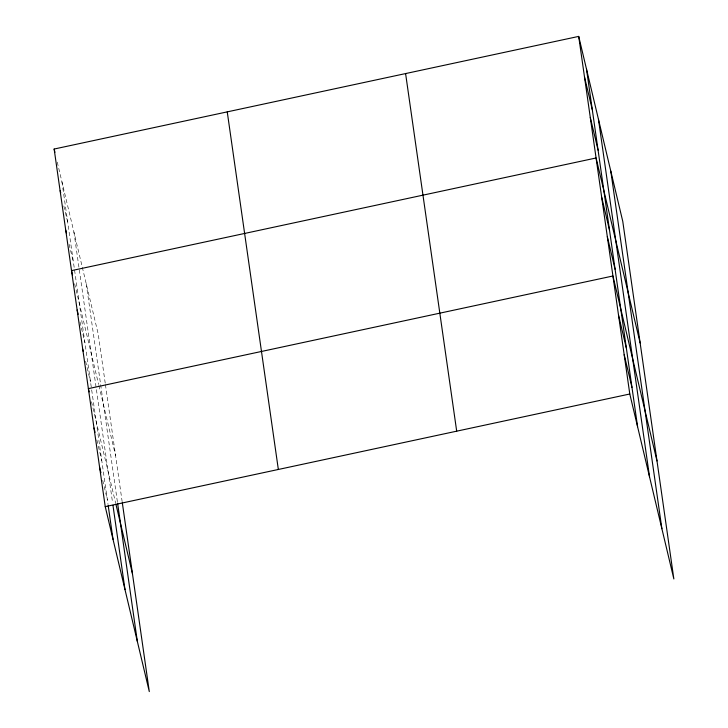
<?xml version="1.0" encoding="UTF-8"?>
<svg xmlns="http://www.w3.org/2000/svg" width="728" height="728" viewBox="0 0 728 728"><rect width="100%" height="100%" fill="white"/><g stroke="black" fill="none" stroke-linecap="round" stroke-linejoin="round"><path stroke-width="0.55" stroke-dasharray="3.64 2.73" d="M57.257 162.126L82.037 266.13M82.3 267.231L98.207 333.997L105.278 383.529M63.827 205.924L67.722 222.277M69.096 244.271L73.519 262.808M74.629 283.711L98.626 384.411M98.881 385.512L115.579 455.582M79.989 321.958L84.93 342.67M85.613 361.288L90.545 382.009M91.491 401.719L115.743 503.521M96.851 439.967L101.793 460.678M102.73 480.389L107.407 500.018M105.442 384.657L122.158 501.665M86.232 283.756L117.417 501.992M73.901 231.995L112.631 503.057M61.935 181.754L91.51 388.752M91.673 389.88L108.053 504.513"/><path stroke-width="1.09" d="M122.322 502.784L149.295 691.6L105.232 506.643L54.145 149.04L578.705 36.4L622.768 221.358L673.855 578.96L629.793 394.003L578.705 36.4M105.232 506.643L629.793 394.003M584.493 76.931L592.283 109.637M590.281 117.454L598.079 150.168M640.14 342.943L596.077 157.985L71.517 270.625L72.554 274.984M601.692 197.324L609.491 230.039M607.316 236.655L615.105 269.369M656.993 460.951L612.93 275.994L88.379 388.634L89.153 391.901M618.554 315.333L626.344 348.048M624.178 354.673L631.968 387.378M54.145 149.04L54.919 152.307M60.197 190.654L60.715 192.838M65.72 230.094L66.503 233.369M77.132 309.964L78.169 314.323M82.755 349.294L83.274 351.478M116.007 504.622L132.441 573.591M93.994 427.973L95.031 432.332M99.618 467.303L100.91 472.754M610.792 171.116L661.889 528.719M598.462 119.356L649.558 476.958M586.495 69.115L637.591 426.717M405.596 73.573L456.693 431.176M227.245 111.866L278.342 469.469M117.581 503.121L137.328 641.359M112.958 505.305L124.998 589.598M108.208 505.642L113.031 539.357"/></g></svg>
